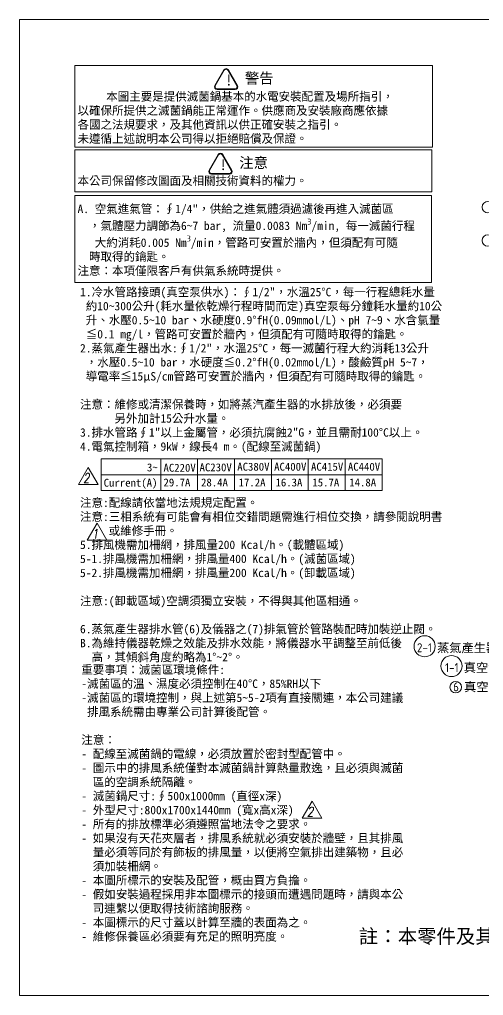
# Model space of a CAD drawing. Header units: millimetres. Extents: x -179594 to 13185, y 0 to 9270.
# Drawn here: x 0 to 4402, y 0 to 9270 of the extents above; entities that cross this region are included whole.
import ezdxf

# ---------------------------------------------------------------- set-up
doc = ezdxf.new("R2010")
doc.units = ezdxf.units.MM
doc.header["$MEASUREMENT"] = 0
doc.layers.get('0').update_dxf_attribs({"lineweight": 25})
for name, color, linetype, lineweight in [('D', 3, 'Continuous', 13), ('F', 7, 'Continuous', 15), ('T', 4, 'Continuous', 15)]:
    doc.layers.add(name, color=color, linetype=linetype, lineweight=lineweight)
doc.styles.get("Standard").update_dxf_attribs({"font": 'KAIU.TTF'})
doc.styles.add('STU25', font='isocp2.shx')
doc.styles.add('Text', font='romans.shx', dxfattribs={"width": 0.8, "oblique": 10})

msp = doc.modelspace()

# ---------------------------------------------------------------- hatches: boundary and pattern name
at = {"layer": 'D'}
h = msp.add_hatch(color=11, dxfattribs=at)
edge = h.paths.add_edge_path()
edge.add_line((1938.677, 8790.821), (1853.318, 8642.975))
edge.add_arc((1874.968, 8630.475), 25, 149.9999999, 270)
edge.add_line((1874.968, 8605.475), (2045.686, 8605.475))
edge.add_arc((2045.686, 8630.475), 25, 270, 389.9999999)
edge.add_line((2067.337, 8642.975), (1981.978, 8790.821))
edge.add_arc((1960.327, 8778.321), 25, 30, 150)
edge = h.paths.add_edge_path(flags=16)
edge.add_arc((1960.327, 8778.321), 20, 30, 150)
edge.add_line((1943.007, 8788.321), (1857.648, 8640.475))
edge.add_arc((1874.968, 8630.475), 20, 149.9999999, 270)
edge.add_line((1874.968, 8610.475), (2045.686, 8610.475))
edge.add_arc((2045.686, 8630.475), 20, 270, 389.9999999)
edge.add_line((2063.007, 8640.475), (1977.648, 8788.321))
h = msp.add_hatch(color=11, dxfattribs=at)
edge = h.paths.add_edge_path()
edge.add_ellipse((1821.214, 7827.37), major_axis=(25, 0), ratio=1, start_angle=149.9999999, end_angle=270)
edge.add_line((1821.214, 7802.37), (1991.932, 7802.37))
edge.add_ellipse((1991.932, 7827.37), major_axis=(25, 0), ratio=1, start_angle=270, end_angle=389.9999999)
edge.add_line((2013.583, 7839.87), (1928.224, 7987.716))
edge.add_ellipse((1906.573, 7975.216), major_axis=(25, 0), ratio=1, start_angle=30, end_angle=150)
edge.add_line((1884.923, 7987.716), (1799.564, 7839.87))
edge = h.paths.add_edge_path(flags=16)
edge.add_ellipse((1821.214, 7827.37), major_axis=(20, 0), ratio=1, start_angle=149.9999999, end_angle=270)
edge.add_line((1821.214, 7807.37), (1991.932, 7807.37))
edge.add_ellipse((1991.932, 7827.37), major_axis=(20, 0), ratio=1, start_angle=270, end_angle=389.9999999)
edge.add_line((2009.253, 7837.37), (1923.894, 7985.216))
edge.add_ellipse((1906.573, 7975.216), major_axis=(20, 0), ratio=1, start_angle=30, end_angle=150)
edge.add_line((1889.253, 7985.216), (1803.894, 7837.37))

# ---------------------------------------------------------------- linework, layer by layer
at = {"layer": 'D', "color": 11}
for p, q in [((1938.677, 8790.821), (1853.318, 8642.975)), ((1943.007, 8788.321), (1857.648, 8640.475)), ((1977.648, 8788.321), (2063.007, 8640.475)), ((1981.978, 8790.821), (2067.337, 8642.975)), ((1874.968, 8610.475), (2045.686, 8610.475)), ((1874.968, 8605.475), (2045.686, 8605.475)), ((1884.923, 7987.716), (1799.564, 7839.87)), ((1889.253, 7985.216), (1803.894, 7837.37)), ((1923.894, 7985.216), (2009.253, 7837.37)), ((1928.224, 7987.716), (2013.583, 7839.87)), ((1821.214, 7807.37), (1991.932, 7807.37)), ((1821.214, 7802.37), (1991.932, 7802.37))]:
    msp.add_line(p, q, dxfattribs=at)
at = {"layer": 'D'}
for p, q in [((774.588, 5095.73), (3439.927, 5095.73)), ((774.588, 5095.73), (774.588, 4795.73)), ((1339.927, 5095.73), (1339.927, 4795.73)), ((1689.927, 5095.73), (1689.927, 4795.73)), ((2039.927, 5095.73), (2039.927, 4795.73)), ((2389.927, 5095.73), (2389.927, 4795.73)), ((2739.927, 5095.73), (2739.927, 4795.73)), ((3089.927, 5095.73), (3089.927, 4795.73)), ((3439.927, 5095.73), (3439.927, 4795.73)), ((774.588, 4945.73), (3439.927, 4945.73)), ((774.588, 4795.73), (3439.927, 4795.73))]:
    msp.add_line(p, q, dxfattribs=at)
at = {"layer": 'D', "color": 11}
for points in [[(523.329, 8832.321), (3918.691, 8832.321), (3918.691, 8057.057), (523.329, 8057.057)], [(524.498, 8033.58), (3911.306, 8033.58), (3911.306, 7633.056), (524.498, 7633.056)], [(523.329, 7597.136), (3910.136, 7597.136), (3910.136, 6772.894), (523.329, 6772.894)]]:
    msp.add_lwpolyline(points, close=True, dxfattribs=at)
at = {"layer": 'D'}
for centre, radius in [((4445.244, 7487.534), 55), ((4443.945, 7170.886), 55), ((3844.219, 3316.788), 100), ((4099.315, 3129.007), 100), ((4138.835, 2928.615), 55)]:
    msp.add_circle(centre, radius, dxfattribs=at)
at = {"layer": 'D', "color": 11}
for centre, radius, start, end in [((1960.327, 8778.321), 25, 30, 150), ((1960.327, 8778.321), 20, 30, 150), ((1874.968, 8630.475), 25, 149.9999999, 270), ((1874.968, 8630.475), 20, 149.9999999, 270), ((2045.686, 8630.475), 25, 270, 29.9999999), ((2045.686, 8630.475), 20, 270, 29.9999999), ((1906.573, 7975.216), 25, 30, 150), ((1906.573, 7975.216), 20, 30, 150), ((1821.214, 7827.37), 25, 149.9999999, 270), ((1821.214, 7827.37), 20, 149.9999999, 270), ((1991.932, 7827.37), 25, 270, 29.9999999), ((1991.932, 7827.37), 20, 270, 29.9999999)]:
    msp.add_arc(centre, radius, start, end, dxfattribs=at)
at = {"layer": 'F', "color": 6}
msp.add_lwpolyline([(0, 9270), (0, 0), (13185, 0), (13185, 9270)], close=True, dxfattribs=at)
msp.add_lwpolyline([(0, 9270), (0, 0), (13185, 0), (13185, 9270)], close=True, dxfattribs=at)
at = {"layer": 'F', "color": 7}
for points in [[(652.036, 5015.384), (558.545, 4853.453), (745.526, 4853.453)], [(735.249, 4485.642), (641.758, 4323.712), (828.74, 4323.712)], [(2776.202, 1846.139), (2682.712, 1684.208), (2869.693, 1684.208)]]:
    msp.add_lwpolyline(points, close=True, dxfattribs=at)

# ---------------------------------------------------------------- texts
at = {"insert": (3220, 630), "char_height": 135.00867, "attachment_point": 1, "style": 'STU25'}
msp.add_mtext('{\\f標楷體|b0|i0|c136|p65;註：本零件及其用料均須符合}RoHS{\\f標楷體|b0|i0|c136|p65;指令。}', dxfattribs=at)
at = {"layer": 'D', "color": 11, "attachment_point": 1, "style": 'STU25'}
for s, insert, char_height in [('{\\f標楷體|b0|i0|c136|p65;!}', (1952.017, 8743.591), 100), ('{\\f標楷體|b0|i0|c136|p65;警告}', (2138.529, 8762.96), 100), ('{\\f標楷體|b0|i0|c136|p65;注意}', (2084.775, 7959.855), 100), ('{\\f標楷體|b0|i0|c136|p65;!}', (1898.263, 7940.486), 100), ('{\\f標楷體|b0|i0|c136|p65;3~}', (1209.263, 5053.124), 75), ('{\\f標楷體|b0|i0|c136|p65;AC220V}', (1366.054, 5049.765), 75), ('{\\f標楷體|b0|i0|c136|p65;AC230V}', (1708.171, 5053.779), 75), ('{\\f標楷體|b0|i0|c136|p65;AC380V}', (2066.054, 5059.965), 75), ('{\\f標楷體|b0|i0|c136|p65;AC400V}', (2416.054, 5059.965), 75), ('{\\f標楷體|b0|i0|c136|p65;AC415V}', (2766.054, 5059.965), 75), ('{\\f標楷體|b0|i0|c136|p65;AC440V}', (3116.054, 5059.965), 75), ('{\\f標楷體|b0|i0|c136|p65;Current(A)}', (798.396, 4907.74), 75), ('{\\f標楷體|b0|i0|c136|p65;29.7A}', (1365.938, 4910.41), 75), ('{\\f標楷體|b0|i0|c136|p65;28.4A}', (1722.402, 4910.41), 75), ('{\\f標楷體|b0|i0|c136|p65;17.2A}', (2078.958, 4910.41), 75), ('{\\f標楷體|b0|i0|c136|p65;16.3A}', (2428.958, 4910.41), 75), ('{\\f標楷體|b0|i0|c136|p65;15.7A}', (2778.958, 4910.41), 75), ('{\\f標楷體|b0|i0|c136|p65;14.8A}', (3128.958, 4910.41), 75), ('\\A1;{\\C3;2-1 \\f標楷體|b0|i0|c136|p65;蒸氣產生器進水孔\\Fisocp2.shx;(%%c \\H0.7x;\\S1/2;\\H1.429x;")}', (3771.023, 3374.475), 85), ('\\A1;{\\C3;1-1 \\f標楷體|b0|i0|c136|p65;真空泵進水孔\\Fisocp2.shx;(%%c \\H0.7x;\\S1/2;\\H1.429x;")}', (4037.968, 3186.06), 85), ('{\\C3;6 \\f標楷體|b0|i0|c136|p65;真空泵排水孔\\Fisocp2.shx;(%%c 1")}', (4114.394, 2974.354), 85)]:
    msp.add_mtext(s, dxfattribs=dict(at, insert=insert, char_height=char_height))
at = {"layer": 'D', "color": 11, "char_height": 80, "attachment_point": 1}
for s, insert in [('\\A1;\\P     本圖主要是提供滅菌鍋基本的水電安裝配置及場所指引，\\P以確保所提供之滅菌鍋能正常運作。供應商及安裝廠商應依據\\P各國之法規要求，及其他資訊以供正確安裝之指引。\\P未遵循上述說明本公司得以拒絕賠償及保證。\\P\\P\\P本公司保留修改圖面及相關技術資料的權力。\\P\\PA. 空氣進氣管：∮1/4"，供給之進氣體須過濾後再進入滅菌區\\P  ，氣體壓力調節為6~7 bar, 流量0.0083 Nm{\\Fisocp2.shx;\\H0.7x;\\S3^ ;}/min, 每一滅菌行程\\P   大約消耗0.005 Nm{\\Fisocp2.shx;\\H0.7x;\\S3^ ;}/min，管路可安置於牆內，但須配有可隨\\P  時取得的鑰匙。\\P注意：本項僅限客戶有供氣系統時提供。', (550.467, 8712.002)), ('1.冷水管路接頭(真空泵供水)：∮1/2"，水溫25%%DC，每一行程總耗水量\\P 約10~300公升(耗水量依乾燥行程時間而定)真空泵每分鐘耗水量約10公\\P 升、水壓0.5~10 bar、水硬度0.9%%DfH(0.09mmol/L)、pH 7~9、水含氯量\\P ≦0.1 mg/l，管路可安置於牆內，但須配有可隨時取得的鑰匙。\\P2.蒸氣產生器出水:∮1/2"，水溫25%%DC，每一滅菌行程大約消耗13公升\\P ，水壓0.5~10 bar，水硬度≦0.2%%DfH(0.02mmol/L)，酸鹼質pH 5~7，\\P 導電率≦15μS/cm管路可安置於牆內，但須配有可隨時取得的鑰匙。\\P\\P注意：維修或清潔保養時，如將蒸汽產生器的水排放後，必須要\\P      另外加計15公升水量。\\P3.排水管路∮1"以上金屬管，必須抗腐蝕2"G，並且需耐100%%DC以上。 \\P4.電氣控制箱，9kW，線長4 m。(配線至滅菌鍋)\\P    \\P\\P\\P注意:配線請依當地法規規定配置。\\P{\\fDFKai-SB|b0|i0|c136|p65;注意:三相系統有可能會有相位交錯問題需進行相位交換，請參閱說明書\\P     或維修手冊。}\\P5.排風機需加柵網，排風量200 Kcal/h。(載體區域)\\P5-1.排風機需加柵網，排風量400 Kcal/h。(滅菌區域)\\P5-2.排風機需加柵網，排風量200 Kcal/h。(卸載區域)\\P\\P注意:(卸載區域)空調須獨立安裝，不得與其他區相通。\\P\\P6.蒸氣產生器排水管(6)及儀器之(7)排氣管於管路裝配時加裝逆止閥。\\PB.為維持儀器乾燥之效能及排水效能，將儀器水平調整至前低後\\P  高，其傾斜角度約略為1%%D~2%%D。', (574.019, 6721.323)), ('重要事項：滅菌區環境條件:\\P-滅菌區的溫、濕度必須控制在40%%DC，85%RH以下\\P-滅菌區的環境控制，與上述第5~5-2項有直接關連，本公司建議\\P 排風系統需由專業公司計算後配管。\\P\\P注意：\\P- 配線至滅菌鍋的電線，必須放置於密封型配管中。\\P- 圖示中的排風系統僅對本滅菌鍋計算熱量散逸，且必須與滅菌\\P  區的空調系統隔離。\\P- 滅菌鍋尺寸:∮500x1000mm (直徑x深)\\P- 外型尺寸:800x1700x1440mm (寬x高x深)\\P- 所有的排放標準必須遵照當地法令之要求。\\P- 如果沒有天花夾層者，排風系統就必須安裝於牆壁，且其排風\\P  量必須等同於有飾板的排風量，以便將空氣排出建築物，且必\\P  須加裝柵網。\\P- 本圖所標示的安裝及配管，概由買方負擔。\\P- 假如安裝過程採用非本圖標示的接頭而遭遇問題時，請與本公\\P  司連繫以便取得技術諮詢服務。\\P- 本圖標示的尺寸蓋以計算至牆的表面為之。\\P- 維修保養區必須要有充足的照明亮度。', (586.091, 3134.576))]:
    msp.add_mtext(s, dxfattribs=dict(at, insert=insert))
at = {"layer": 'T', "lineweight": 20, "style": 'Text', "oblique": 10, "width": 0.8}
for s, p in [('2', (603.098, 4869.926)), ('1', (686.784, 4339.755)), ('2', (2727.737, 1700.251))]:
    msp.add_text(s, height=90, dxfattribs=at).set_placement(p)

doc.saveas('drawing.dxf')
